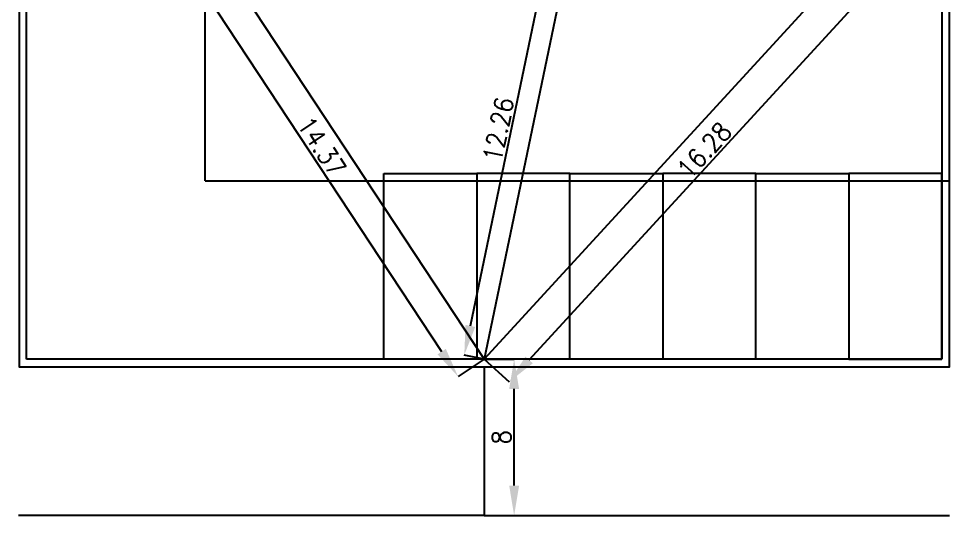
# Model space of a CAD drawing. Header units: inches. Extents: x -23 to 72981, y 9 to 49153.
# Drawn here: x 27.3 to 52.31, y 8.81 to 22.18 of the extents above; entities that cross this region are included whole.
import ezdxf

# ---------------------------------------------------------------- set-up
doc = ezdxf.new("R2010")
doc.units = ezdxf.units.IN
for name, color, linetype in [('Aguas sanitarias', 140, 'Continuous'), ('Elementos_A_P0', 251, 'Continuous'), ('Exteriores', 7, 'Continuous'), ('Límites', 6, 'Continuous'), ('Pared parcela', 7, 'Continuous')]:
    doc.layers.add(name, color=color, linetype=linetype)
doc.styles.add('80-100', font='romans.shx', dxfattribs={"width": 0.9, "height": 0.5})
doc.dimstyles.new('Copia de 100_conlineas', dxfattribs={"dimtxt": 0.5, "dimasz": 0.8, "dimexe": 0, "dimexo": 0, "dimgap": 0.09, "dimtad": 1, "dimzin": 1, "dimdsep": 46, "dimtxsty": '80-100', "dimcen": 0.1, "dimclrd": 256, "dimclre": 256, "dimclrt": 256, "dimadec": 0, "dimazin": 0, "dimtfac": 1, "dimtix": 1, "dimtmove": 2, "dimatfit": 3, "dimfxl": 1, "dimtvp": 1.058824, "dimtolj": 1, "dimtzin": 1, "dimarcsym": 0})

# ---------------------------------------------------------------- blocks, each defined once
blk = doc.blocks.new('*D118')
at = {"layer": 'Defpoints', "color": 0, "transparency": 16777216}
for p in [(31.911, 25.015), (39.811, 13.015), (39.106, 12.551)]:
    blk.add_point(p, dxfattribs=at)
at = {"layer": 'Elementos_A_P0', "lineweight": -2, "transparency": 16777216}
for p, q in [((31.911, 25.015), (31.206, 24.551)), ((31.646, 23.882), (38.666, 13.219)), ((39.811, 13.015), (39.106, 12.551))]:
    blk.add_line(p, q, dxfattribs=at)
at = {"layer": 'Elementos_A_P0', "transparency": 16777216}
for points in [[(31.757, 23.956), (31.535, 23.809), (31.206, 24.551)], [(38.778, 13.292), (38.555, 13.146), (39.106, 12.551)]]:
    blk.add_solid(points, dxfattribs=at)
at = {"layer": 'Elementos_A_P0', "transparency": 16777216, "insert": (35.44, 18.738), "char_height": 0.5, "attachment_point": 5, "rotation": 303.3582, "style": '80-100'}
blk.add_mtext('\\A1;14.37', dxfattribs=at)
blk = doc.blocks.new('*D119')
at = {"layer": 'Defpoints', "color": 0, "transparency": 16777216}
for p in [(41.774, 25.127), (42.311, 25.015), (39.811, 13.015)]:
    blk.add_point(p, dxfattribs=at)
at = {"layer": 'Elementos_A_P0', "lineweight": -2, "transparency": 16777216}
for p, q in [((42.311, 25.015), (41.774, 25.127)), ((39.437, 13.91), (41.611, 24.344)), ((39.811, 13.015), (39.274, 13.127))]:
    blk.add_line(p, q, dxfattribs=at)
at = {"layer": 'Elementos_A_P0', "transparency": 16777216}
for points in [[(41.48, 24.371), (41.741, 24.316), (41.774, 25.127)], [(39.307, 13.937), (39.568, 13.883), (39.274, 13.127)]]:
    blk.add_solid(points, dxfattribs=at)
at = {"layer": 'Elementos_A_P0', "transparency": 16777216, "insert": (40.191, 19.196), "char_height": 0.5, "attachment_point": 5, "rotation": 78.2317, "style": '80-100'}
blk.add_mtext('\\A1;12.26', dxfattribs=at)
blk = doc.blocks.new('*D120')
at = {"layer": 'Defpoints', "color": 0, "transparency": 16777216}
for p in [(50.811, 25.015), (51.476, 24.406), (39.811, 13.015)]:
    blk.add_point(p, dxfattribs=at)
at = {"layer": 'Elementos_A_P0', "lineweight": -2, "transparency": 16777216}
for p, q in [((50.811, 25.015), (51.476, 24.406)), ((41.016, 12.995), (50.935, 23.816)), ((39.811, 13.015), (40.476, 12.406))]:
    blk.add_line(p, q, dxfattribs=at)
at = {"layer": 'Elementos_A_P0', "transparency": 16777216}
for points in [[(50.837, 23.906), (51.033, 23.726), (51.476, 24.406)], [(40.918, 13.085), (41.115, 12.905), (40.476, 12.406)]]:
    blk.add_solid(points, dxfattribs=at)
at = {"layer": 'Elementos_A_P0', "transparency": 16777216, "insert": (45.725, 18.635), "char_height": 0.5, "attachment_point": 5, "rotation": 47.4896, "style": '80-100'}
blk.add_mtext('\\A1;16.28', dxfattribs=at)
blk = doc.blocks.new('*D121')
at = {"layer": 'Defpoints', "color": 0, "transparency": 16777216}
for p in [(39.811, 13.015), (40.614, 13.015), (39.811, 8.815)]:
    blk.add_point(p, dxfattribs=at)
at = {"layer": 'Elementos_A_P0', "lineweight": -2, "transparency": 16777216}
for p, q in [((39.811, 13.015), (40.614, 13.015)), ((40.614, 9.615), (40.614, 12.215)), ((39.811, 8.815), (40.614, 8.815))]:
    blk.add_line(p, q, dxfattribs=at)
at = {"layer": 'Elementos_A_P0', "transparency": 16777216}
for points in [[(40.481, 12.215), (40.747, 12.215), (40.614, 13.015)], [(40.481, 9.615), (40.747, 9.615), (40.614, 8.815)]]:
    blk.add_solid(points, dxfattribs=at)
at = {"layer": 'Elementos_A_P0', "transparency": 16777216, "insert": (40.274, 10.915), "char_height": 0.5, "attachment_point": 5, "rotation": 90, "style": '80-100'}
blk.add_mtext('\\A1;8', dxfattribs=at)

msp = doc.modelspace()

# ---------------------------------------------------------------- linework, layer by layer
at = {"layer": 'Aguas sanitarias'}
for p, q in [((31.911, 25.015), (39.811, 13.015)), ((42.311, 25.015), (39.811, 13.015)), ((50.811, 25.015), (39.811, 13.015)), ((39.811, 12.815), (39.811, 8.815)), ((39.811, 8.815), (27.297, 8.815)), ((39.811, 8.815), (52.159, 8.815)), ((52.159, 8.815), (52.311, 8.815))]:
    msp.add_line(p, q, dxfattribs=at)
at = {"layer": 'Exteriores'}
for p, q in [((37.111, 13.015), (37.111, 18.015)), ((37.111, 18.015), (39.611, 18.015)), ((42.111, 18.015), (39.611, 18.015)), ((39.611, 18.015), (39.611, 13.015)), ((42.111, 13.015), (42.111, 18.015)), ((42.111, 18.015), (44.611, 18.015)), ((47.111, 18.015), (44.611, 18.015)), ((44.611, 18.015), (44.611, 13.015)), ((47.111, 13.015), (47.111, 18.015)), ((47.111, 18.015), (49.611, 18.015)), ((52.111, 18.015), (49.611, 18.015)), ((49.611, 18.015), (49.611, 13.015)), ((52.111, 13.015), (52.111, 18.015)), ((39.611, 13.015), (37.111, 13.015)), ((42.111, 13.015), (39.611, 13.015)), ((44.611, 13.015), (42.111, 13.015)), ((47.111, 13.015), (44.611, 13.015)), ((49.611, 13.015), (47.111, 13.015)), ((49.611, 13.015), (52.111, 13.015))]:
    msp.add_line(p, q, dxfattribs=at)
at = {"layer": 'Límites'}
for points in [[(27.311, 12.815), (52.311, 12.815), (52.311, 72.815), (27.311, 72.815), (27.311, 12.815)], [(32.311, 17.815), (32.311, 67.815), (52.311, 67.815)], [(32.311, 17.815), (52.311, 17.815)]]:
    msp.add_lwpolyline(points, dxfattribs=at)
msp.add_lwpolyline([(39.811, 12.815), (42.311, 12.815), (44.811, 12.815), (47.311, 12.815), (49.811, 12.815), (52.311, 12.815), (52.311, 17.815), (52.311, 72.815), (27.311, 72.815), (27.311, 12.815), (37.311, 12.815)], close=True, dxfattribs=at)
at = {"layer": 'Pared parcela'}
for p, q in [((27.311, 72.815), (27.311, 12.815)), ((52.311, 12.815), (52.311, 72.815)), ((27.511, 13.015), (27.511, 72.615)), ((52.111, 27.515), (52.111, 13.015)), ((52.111, 13.015), (27.511, 13.015)), ((27.311, 12.815), (52.311, 12.815))]:
    msp.add_line(p, q, dxfattribs=at)

# ---------------------------------------------------------------- dimensions: what is measured, and where the dimension line sits
at = {"layer": 'Elementos_A_P0'}
for p1, p2, distance, picture, middle in [((31.911, 25.015), (39.811, 13.015), -0.844, '*D118', (35.44, 18.738)), ((39.811, 13.015), (42.311, 25.015), 0.549, '*D119', (40.191, 19.196)), ((39.811, 13.015), (50.811, 25.015), -0.902, '*D120', (45.725, 18.635))]:
    dim = msp.add_aligned_dim(p1=p1, p2=p2, distance=distance, dimstyle='Copia de 100_conlineas', dxfattribs=at)
    dim.commit()
    dim.dimension.update_dxf_attribs({"geometry": picture, "text_midpoint": middle})
dim = msp.add_linear_dim(base=(40.614, 13.015), p1=(39.811, 8.815), p2=(39.811, 13.015), angle=90, text='8', dimstyle='Copia de 100_conlineas', dxfattribs=at)
dim.commit()
dim.dimension.update_dxf_attribs({"geometry": '*D121', "text_midpoint": (40.274, 10.915)})

doc.saveas('drawing.dxf')
